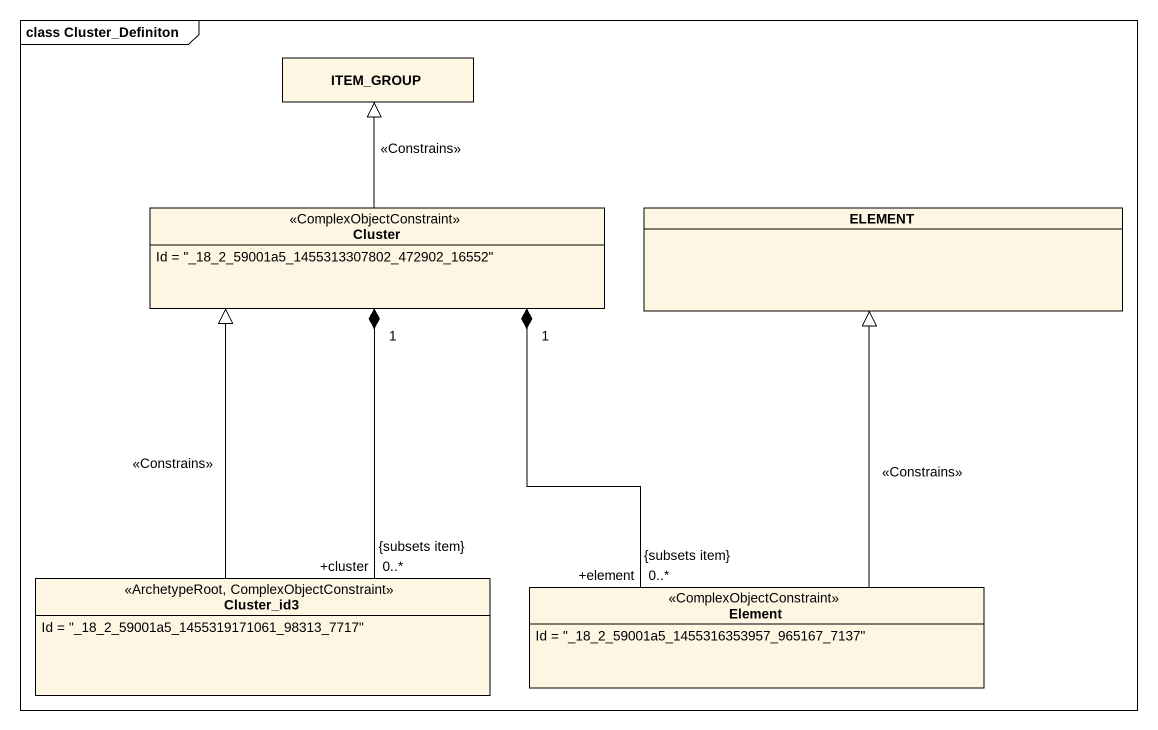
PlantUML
@startuml
mainframe class Cluster_Definiton
hide circle
hide empty members
class ITEM_GROUP
class Cluster <<ComplexObjectConstraint>> {
  Id = "_18_2_59001a5_1455313307802_472902_16552"
}
class ELEMENT
class Cluster_id3 <<ArchetypeRoot, ComplexObjectConstraint>> {
  Id = "_18_2_59001a5_1455319171061_98313_7717"
}
class Element <<ComplexObjectConstraint>> {
  Id = "_18_2_59001a5_1455316353957_965167_7137"
}
Cluster -up-|> ITEM_GROUP : <<Constrains>>
Cluster "1" *-- "0..*\n{subsets item}\n+cluster" Cluster_id3
Cluster "1" *-- "0..*\n{subsets item}\n+element" Element
Cluster_id3 -up-|> Cluster : <<Constrains>>
Element -up-|> ELEMENT : <<Constrains>>
@enduml
